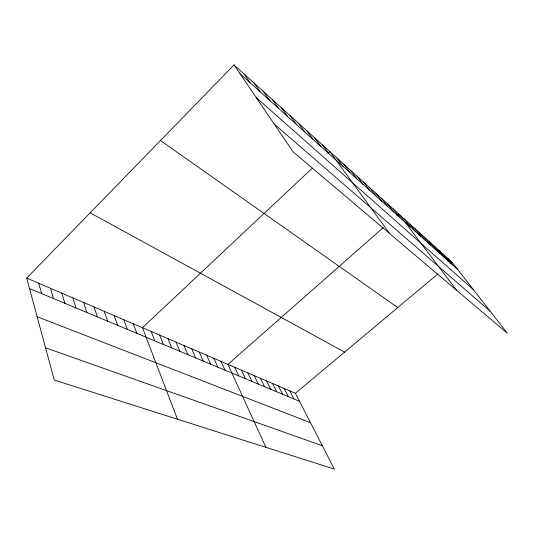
<?xml version="1.0" encoding="UTF-8"?>
<svg xmlns="http://www.w3.org/2000/svg" width="534" height="534" viewBox="0 0 534 534"><rect width="100%" height="100%" fill="white"/><g stroke="black" fill="none" stroke-linecap="round" stroke-linejoin="round"><path stroke-width="0.8" d="M26.7 278.094L295.402 393.284L334.337 469.099L54.261 380.054L26.7 278.094L234.046 64.901L451.991 262.154L507.3 333.223L293.012 151.749L234.046 64.901M312.443 168.03L142.458 327.716L177.468 419.223M328.076 153.345L329.885 151.643L389.626 233.572M383.252 227.611L227.938 364.362L265.952 447.358M396.882 215.609L398.751 213.967L456.71 290.383M295.402 393.284L438.027 273.849M450.162 263.683L451.991 262.154M45.544 347.801L322.329 445.716M37.146 316.749L310.508 422.688M29.524 288.527L299.527 401.308M90.179 212.826L344.564 352.113M160.487 140.535L397.737 307.584M274.182 124.015L490.172 311.215M256.207 97.548L473.364 289.622M240.006 73.685L457.812 269.637M447.652 258.229L453.499 265.752M443.227 254.224L449.094 261.793M438.708 250.132L444.595 257.742M434.089 245.954L439.996 253.603M429.369 241.682L435.297 249.378M424.543 237.316L430.497 245.059M419.617 232.851L425.585 240.64M414.578 228.292L420.565 236.121M409.418 223.626L415.425 231.502M404.145 218.853L410.172 226.776M393.224 208.968L399.285 216.978M387.571 203.848L393.645 211.905M381.777 198.608L387.864 206.705M375.849 193.241L381.95 201.385M369.768 187.741L375.883 195.925M363.534 182.101L369.661 190.324M357.146 176.313L363.28 184.584M350.598 170.386L356.732 178.696M343.869 164.298L350.017 172.656M336.974 158.057L343.122 166.448M322.389 144.861L328.537 153.331M314.68 137.879L320.821 146.389M306.743 130.703L312.884 139.247M298.586 123.314L304.714 131.898M290.182 115.704L296.297 124.329M281.525 107.875L287.626 116.525M272.607 99.805L278.688 108.482M263.416 91.481L269.476 100.192M253.93 82.897L259.965 91.634M244.145 74.046L250.146 82.803M289.862 390.908L293.98 398.985M284.215 388.485L288.327 396.629M278.454 386.015L282.559 394.219M272.58 383.499L276.672 391.762M266.593 380.929L270.671 389.253M260.479 378.306L264.544 386.696M254.237 375.636L258.289 384.079M247.869 372.906L251.908 381.416M241.361 370.115L245.386 378.693M234.72 367.265L238.731 375.909M221.009 361.391L224.981 370.169M213.927 358.354L217.872 367.198M206.691 355.25L210.61 364.168M199.289 352.08L203.18 361.064M191.719 348.836L195.584 357.893M183.983 345.518L187.814 354.643M176.06 342.12L179.858 351.325M167.956 338.643L171.721 347.921M159.659 335.092L163.384 344.443M151.162 331.447L154.84 340.872M133.266 323.778L136.851 333.363M123.841 319.733L127.372 329.398M114.169 315.587L117.64 325.333M104.243 311.335L107.654 321.161M94.051 306.963L97.395 316.882M83.584 302.478L86.855 312.477M72.831 297.865L76.022 307.951M61.777 293.133L64.888 303.305M50.416 288.26L53.433 298.519M38.728 283.247L41.652 293.6"/></g></svg>
